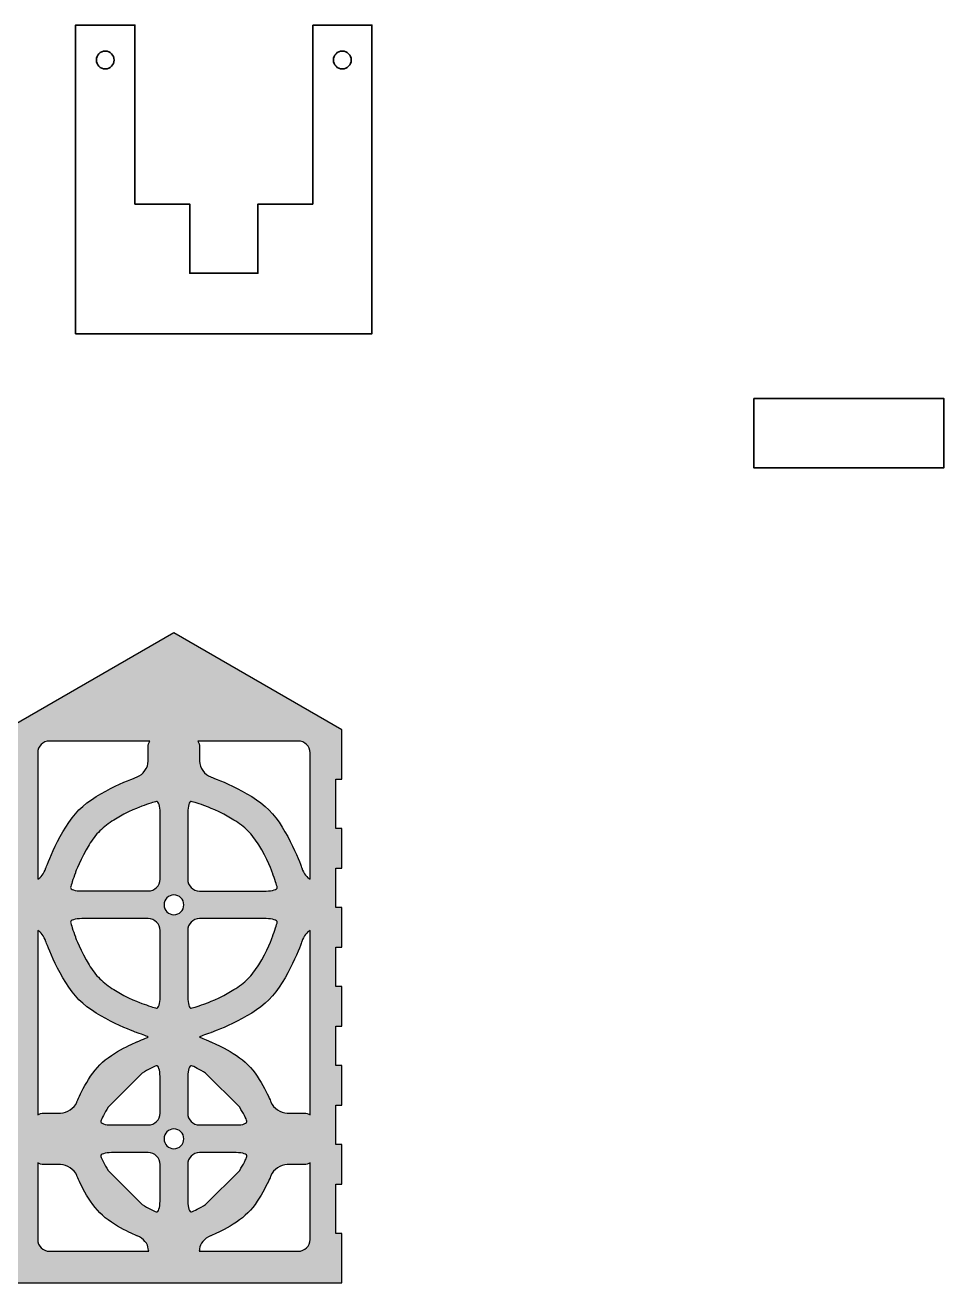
# Model space of a CAD drawing. Header units: inches. Extents: x -1874 to 1467, y -1467 to 242.
# Drawn here: x 1002 to 1467, y -674 to -37 of the extents above; entities that cross this region are included whole.
import ezdxf

# ---------------------------------------------------------------- set-up
doc = ezdxf.new("R2010")
doc.units = ezdxf.units.IN
doc.header["$MEASUREMENT"] = 0
doc.layers.add('Layer 1', color=7, linetype='Continuous')

msp = doc.modelspace()

# ---------------------------------------------------------------- hatches: boundary and pattern name
at = {"layer": 'Layer 1', "true_color": 0xc4c9ba}
h = msp.add_hatch(color=9, dxfattribs=at)
h.dxf.hatch_style = 2
h.paths.add_polyline_path([(1162.63, -418.85), (1162.63, -393.85), (1077.63, -344.77), (992.63, -393.85), (992.63, -418.85), (995.63, -418.85), (995.63, -443.85), (992.63, -443.85), (992.63, -463.85), (995.63, -463.85), (995.63, -483.85), (992.63, -483.85), (992.63, -503.85), (995.63, -503.85), (995.63, -523.85), (992.63, -523.85), (992.63, -543.85), (995.63, -543.85), (995.63, -563.85), (992.63, -563.85), (992.63, -583.85), (995.63, -583.85), (995.63, -603.85), (992.63, -603.85), (992.63, -623.85), (995.63, -623.85), (995.63, -648.85), (992.63, -648.85), (992.63, -673.85), (1162.63, -673.85), (1162.63, -648.85), (1159.63, -648.85), (1159.63, -623.85), (1162.63, -623.85), (1162.63, -603.85), (1159.63, -603.85), (1159.63, -583.85), (1162.63, -583.85), (1162.63, -563.85), (1159.63, -563.85), (1159.63, -543.85), (1162.63, -543.85), (1162.63, -523.85), (1159.63, -523.85), (1159.63, -503.85), (1162.63, -503.85), (1162.63, -483.85), (1159.63, -483.85), (1159.63, -463.85), (1162.63, -463.85), (1162.63, -443.85), (1159.63, -443.85), (1159.63, -418.85)])
edge = h.paths.add_edge_path()
edge.add_spline(control_points=[(1008.69, -495.51), (1010.08, -495.92), (1011.87, -498.28), (1012.87, -501.1), (1012.87, -501.1), (1019.87, -520.84), (1029.55, -530.53), (1039.23, -540.21), (1058.97, -547.2), (1058.97, -547.2), (1062.09, -548.3), (1064.63, -549.27), (1064.63, -549.36), (1064.63, -549.45), (1062.12, -550.53), (1059.06, -551.77), (1059.06, -551.77), (1046.96, -556.63), (1040.15, -563.44), (1033.35, -570.25), (1028.48, -582.35), (1028.48, -582.35), (1027.25, -585.42), (1023.54, -587.92), (1020.24, -587.92), (1020.24, -587.92), (1011.7, -587.92), (1011.7, -587.92), (1010.6, -587.92), (1009.58, -588.22), (1008.69, -588.74), (1008.69, -588.74), (1008.69, -495.51), (1008.69, -495.51), (1008.69, -495.51), (1008.69, -495.51), (1008.69, -495.51)], knot_values=[0, 0, 0, 0, 1, 1, 1, 2, 2, 2, 3, 3, 3, 4, 4, 4, 5, 5, 5, 6, 6, 6, 7, 7, 7, 8, 8, 8, 9, 9, 9, 10, 10, 10, 11, 11, 11, 12, 12, 12, 12], degree=3, periodic=0)
edge = h.paths.add_edge_path()
edge.add_spline(control_points=[(1124.3, -475.45), (1124.3, -475.45), (1090.63, -475.45), (1090.63, -475.45), (1087.33, -475.45), (1084.63, -472.75), (1084.63, -469.44), (1084.63, -469.44), (1084.63, -435.78), (1084.63, -435.78), (1084.63, -432.48), (1085.44, -429.94), (1086.43, -430.14), (1087.42, -430.34), (1090.77, -431.43), (1093.87, -432.55), (1093.87, -432.55), (1101.2, -435.21), (1108.04, -439.51), (1110.6, -441.12), (1113.09, -442.96), (1115.1, -444.97), (1117.12, -446.98), (1118.96, -449.48), (1120.57, -452.04), (1124.87, -458.88), (1127.52, -466.21), (1127.52, -466.21), (1128.65, -469.31), (1129.73, -472.66), (1129.94, -473.65), (1130.14, -474.64), (1127.6, -475.45), (1124.3, -475.45)], knot_values=[0, 0, 0, 0, 1, 1, 1, 2, 2, 2, 3, 3, 3, 4, 4, 4, 5, 5, 5, 6, 6, 6, 7, 7, 7, 8, 8, 8, 9, 9, 9, 10, 10, 10, 11, 11, 11, 11], degree=3, periodic=0)
edge = h.paths.add_edge_path()
edge.add_spline(control_points=[(1129.94, -491.24), (1129.73, -492.23), (1128.65, -495.58), (1127.52, -498.68), (1127.52, -498.68), (1124.86, -506.02), (1120.56, -512.86), (1118.95, -515.42), (1117.12, -517.91), (1115.11, -519.92), (1113.09, -521.94), (1110.6, -523.77), (1108.04, -525.38), (1101.2, -529.68), (1093.87, -532.34), (1093.87, -532.34), (1090.77, -533.46), (1087.42, -534.55), (1086.43, -534.75), (1085.44, -534.95), (1084.63, -532.42), (1084.63, -529.11), (1084.63, -529.11), (1084.63, -495.45), (1084.63, -495.45), (1084.63, -492.15), (1087.33, -489.45), (1090.63, -489.45), (1090.63, -489.45), (1124.3, -489.45), (1124.3, -489.45), (1127.6, -489.45), (1130.14, -490.26), (1129.94, -491.24)], knot_values=[0, 0, 0, 0, 1, 1, 1, 2, 2, 2, 3, 3, 3, 4, 4, 4, 5, 5, 5, 6, 6, 6, 7, 7, 7, 8, 8, 8, 9, 9, 9, 10, 10, 10, 11, 11, 11, 11], degree=3, periodic=0)
edge = h.paths.add_edge_path()
edge.add_spline(control_points=[(1077.63, -487.45), (1074.87, -487.45), (1072.63, -485.21), (1072.63, -482.44), (1072.63, -479.68), (1074.87, -477.44), (1077.63, -477.44), (1080.39, -477.44), (1082.63, -479.68), (1082.63, -482.44), (1082.63, -485.21), (1080.39, -487.45), (1077.63, -487.45)], knot_values=[0, 0, 0, 0, 1, 1, 1, 2, 2, 2, 3, 3, 3, 4, 4, 4, 4], degree=3, periodic=0)
edge = h.paths.add_edge_path()
edge.add_spline(control_points=[(1082.63, -600.92), (1082.63, -603.68), (1080.39, -605.92), (1077.63, -605.92), (1074.87, -605.92), (1072.63, -603.68), (1072.63, -600.92), (1072.63, -598.16), (1074.87, -595.92), (1077.63, -595.92), (1080.39, -595.92), (1082.63, -598.16), (1082.63, -600.92)], knot_values=[0, 0, 0, 0, 1, 1, 1, 2, 2, 2, 3, 3, 3, 4, 4, 4, 4], degree=3, periodic=0)
edge = h.paths.add_edge_path()
edge.add_spline(control_points=[(1070.63, -435.78), (1070.63, -435.78), (1070.63, -469.44), (1070.63, -469.44), (1070.63, -472.75), (1067.93, -475.44), (1064.63, -475.44), (1064.63, -475.44), (1030.96, -475.44), (1030.96, -475.44), (1027.66, -475.44), (1025.13, -474.64), (1025.33, -473.65), (1025.53, -472.66), (1026.61, -469.31), (1027.74, -466.21), (1027.74, -466.21), (1030.4, -458.88), (1034.69, -452.04), (1036.3, -449.48), (1038.14, -446.98), (1040.15, -444.97), (1042.17, -442.95), (1044.66, -441.12), (1047.22, -439.51), (1054.07, -435.21), (1061.4, -432.55), (1061.4, -432.55), (1064.5, -431.43), (1067.84, -430.34), (1068.83, -430.14), (1069.82, -429.94), (1070.63, -432.48), (1070.63, -435.78)], knot_values=[0, 0, 0, 0, 1, 1, 1, 2, 2, 2, 3, 3, 3, 4, 4, 4, 5, 5, 5, 6, 6, 6, 7, 7, 7, 8, 8, 8, 9, 9, 9, 10, 10, 10, 11, 11, 11, 11], degree=3, periodic=0)
edge = h.paths.add_edge_path()
edge.add_spline(control_points=[(1030.96, -489.45), (1030.96, -489.45), (1064.63, -489.45), (1064.63, -489.45), (1067.93, -489.45), (1070.63, -492.14), (1070.63, -495.44), (1070.63, -495.44), (1070.63, -529.11), (1070.63, -529.11), (1070.63, -532.41), (1069.82, -534.95), (1068.83, -534.75), (1067.84, -534.55), (1064.49, -533.46), (1061.39, -532.34), (1061.39, -532.34), (1054.06, -529.68), (1047.22, -525.38), (1044.66, -523.77), (1042.17, -521.93), (1040.15, -519.92), (1038.14, -517.9), (1036.3, -515.42), (1034.7, -512.86), (1030.4, -506.01), (1027.74, -498.68), (1027.74, -498.68), (1026.61, -495.58), (1025.53, -492.23), (1025.33, -491.24), (1025.13, -490.26), (1027.66, -489.45), (1030.96, -489.45)], knot_values=[0, 0, 0, 0, 1, 1, 1, 2, 2, 2, 3, 3, 3, 4, 4, 4, 5, 5, 5, 6, 6, 6, 7, 7, 7, 8, 8, 8, 9, 9, 9, 10, 10, 10, 11, 11, 11, 11], degree=3, periodic=0)
edge = h.paths.add_edge_path()
edge.add_spline(control_points=[(1070.63, -569.35), (1070.63, -569.35), (1070.63, -587.92), (1070.63, -587.92), (1070.63, -591.22), (1067.93, -593.92), (1064.63, -593.92), (1064.63, -593.92), (1046.06, -593.92), (1046.06, -593.92), (1042.76, -593.92), (1040.32, -593.05), (1040.63, -591.99), (1040.95, -590.93), (1042.6, -587.75), (1044.31, -584.93), (1044.31, -584.93), (1061.64, -567.6), (1061.64, -567.6), (1064.46, -565.89), (1067.64, -564.24), (1068.7, -563.92), (1069.76, -563.6), (1070.63, -566.05), (1070.63, -569.35)], knot_values=[0, 0, 0, 0, 1, 1, 1, 2, 2, 2, 3, 3, 3, 4, 4, 4, 5, 5, 5, 6, 6, 6, 7, 7, 7, 8, 8, 8, 8], degree=3, periodic=0)
edge = h.paths.add_edge_path()
edge.add_spline(control_points=[(1046.06, -607.92), (1046.06, -607.92), (1064.63, -607.92), (1064.63, -607.92), (1067.93, -607.92), (1070.63, -610.61), (1070.63, -613.92), (1070.63, -613.92), (1070.63, -632.49), (1070.63, -632.49), (1070.63, -635.79), (1069.76, -638.23), (1068.7, -637.91), (1067.64, -637.6), (1064.46, -635.95), (1061.64, -634.24), (1061.64, -634.24), (1044.31, -616.91), (1044.31, -616.91), (1042.6, -614.08), (1040.95, -610.9), (1040.63, -609.85), (1040.32, -608.78), (1042.76, -607.92), (1046.06, -607.92)], knot_values=[0, 0, 0, 0, 1, 1, 1, 2, 2, 2, 3, 3, 3, 4, 4, 4, 5, 5, 5, 6, 6, 6, 7, 7, 7, 8, 8, 8, 8], degree=3, periodic=0)
edge = h.paths.add_edge_path()
edge.add_spline(control_points=[(1084.63, -632.49), (1084.63, -632.49), (1084.63, -613.92), (1084.63, -613.92), (1084.63, -610.62), (1087.33, -607.92), (1090.63, -607.92), (1090.63, -607.92), (1109.2, -607.92), (1109.2, -607.92), (1112.5, -607.92), (1114.94, -608.78), (1114.63, -609.85), (1114.31, -610.91), (1112.66, -614.08), (1110.95, -616.91), (1110.95, -616.91), (1093.62, -634.24), (1093.62, -634.24), (1090.8, -635.95), (1087.62, -637.6), (1086.56, -637.91), (1085.5, -638.23), (1084.63, -635.79), (1084.63, -632.49)], knot_values=[0, 0, 0, 0, 1, 1, 1, 2, 2, 2, 3, 3, 3, 4, 4, 4, 5, 5, 5, 6, 6, 6, 7, 7, 7, 8, 8, 8, 8], degree=3, periodic=0)
edge = h.paths.add_edge_path()
edge.add_spline(control_points=[(1109.2, -593.92), (1109.2, -593.92), (1090.63, -593.92), (1090.63, -593.92), (1087.33, -593.92), (1084.63, -591.22), (1084.63, -587.92), (1084.63, -587.92), (1084.63, -569.35), (1084.63, -569.35), (1084.63, -566.05), (1085.5, -563.6), (1086.56, -563.92), (1087.62, -564.23), (1090.8, -565.89), (1093.62, -567.6), (1093.62, -567.6), (1110.95, -584.93), (1110.95, -584.93), (1112.66, -587.75), (1114.31, -590.93), (1114.63, -591.99), (1114.94, -593.05), (1112.5, -593.92), (1109.2, -593.92)], knot_values=[0, 0, 0, 0, 1, 1, 1, 2, 2, 2, 3, 3, 3, 4, 4, 4, 5, 5, 5, 6, 6, 6, 7, 7, 7, 8, 8, 8, 8], degree=3, periodic=0)
edge = h.paths.add_edge_path()
edge.add_spline(control_points=[(1096.2, -551.77), (1093.13, -550.54), (1090.63, -549.45), (1090.63, -549.36), (1090.63, -549.27), (1093.18, -548.3), (1096.29, -547.2), (1096.29, -547.2), (1116.03, -540.21), (1125.71, -530.53), (1135.4, -520.84), (1142.39, -501.1), (1142.39, -501.1), (1143.38, -498.28), (1145.18, -495.93), (1146.57, -495.51), (1146.57, -495.51), (1146.57, -588.73), (1146.57, -588.73), (1145.68, -588.22), (1144.66, -587.92), (1143.57, -587.92), (1143.57, -587.92), (1135.02, -587.92), (1135.02, -587.92), (1131.72, -587.92), (1128.02, -585.41), (1126.78, -582.35), (1126.78, -582.35), (1121.91, -570.25), (1115.11, -563.44), (1108.3, -556.63), (1096.2, -551.77), (1096.2, -551.77)], knot_values=[0, 0, 0, 0, 1, 1, 1, 2, 2, 2, 3, 3, 3, 4, 4, 4, 5, 5, 5, 6, 6, 6, 7, 7, 7, 8, 8, 8, 9, 9, 9, 10, 10, 10, 11, 11, 11, 11], degree=3, periodic=0)
edge = h.paths.add_edge_path()
edge.add_spline(control_points=[(1146.57, -405.51), (1146.57, -405.51), (1146.57, -469.37), (1146.57, -469.37), (1145.18, -468.96), (1143.38, -466.61), (1142.38, -463.79), (1142.38, -463.79), (1135.4, -444.04), (1125.71, -434.37), (1116.03, -424.68), (1096.29, -417.69), (1096.29, -417.69), (1093.18, -416.59), (1090.63, -412.99), (1090.63, -409.69), (1090.63, -409.69), (1090.63, -402.51), (1090.63, -402.51), (1090.63, -401.41), (1090.33, -400.39), (1089.81, -399.51), (1089.81, -399.51), (1140.57, -399.51), (1140.57, -399.51), (1143.87, -399.51), (1146.57, -402.21), (1146.57, -405.51)], knot_values=[0, 0, 0, 0, 1, 1, 1, 2, 2, 2, 3, 3, 3, 4, 4, 4, 5, 5, 5, 6, 6, 6, 7, 7, 7, 8, 8, 8, 9, 9, 9, 9], degree=3, periodic=0)
edge = h.paths.add_edge_path()
edge.add_spline(control_points=[(1014.69, -399.51), (1014.69, -399.51), (1065.45, -399.51), (1065.45, -399.51), (1064.93, -400.39), (1064.63, -401.42), (1064.63, -402.51), (1064.63, -402.51), (1064.63, -409.69), (1064.63, -409.69), (1064.63, -412.99), (1062.09, -416.59), (1058.98, -417.69), (1058.98, -417.69), (1039.23, -424.68), (1029.55, -434.37), (1019.87, -444.05), (1012.87, -463.79), (1012.87, -463.79), (1011.88, -466.62), (1010.08, -468.97), (1008.7, -469.38), (1008.7, -469.38), (1008.7, -405.51), (1008.7, -405.51), (1008.69, -402.21), (1011.39, -399.51), (1014.69, -399.51)], knot_values=[0, 0, 0, 0, 1, 1, 1, 2, 2, 2, 3, 3, 3, 4, 4, 4, 5, 5, 5, 6, 6, 6, 7, 7, 7, 8, 8, 8, 9, 9, 9, 9], degree=3, periodic=0)
edge = h.paths.add_edge_path()
edge.add_spline(control_points=[(1008.69, -651.85), (1008.69, -651.85), (1008.69, -613.1), (1008.69, -613.1), (1009.58, -613.62), (1010.6, -613.92), (1011.7, -613.92), (1011.7, -613.92), (1020.24, -613.92), (1020.24, -613.92), (1023.54, -613.92), (1027.25, -616.42), (1028.48, -619.48), (1028.48, -619.48), (1033.34, -631.58), (1040.15, -638.39), (1046.96, -645.2), (1059.06, -650.07), (1059.06, -650.07), (1062.13, -651.3), (1064.63, -654.23), (1064.63, -656.58), (1064.63, -657.02), (1064.73, -657.45), (1064.9, -657.85), (1064.9, -657.85), (1014.69, -657.85), (1014.69, -657.85), (1011.39, -657.85), (1008.69, -655.15), (1008.69, -651.85)], knot_values=[0, 0, 0, 0, 1, 1, 1, 2, 2, 2, 3, 3, 3, 4, 4, 4, 5, 5, 5, 6, 6, 6, 7, 7, 7, 8, 8, 8, 9, 9, 9, 10, 10, 10, 10], degree=3, periodic=0)
edge = h.paths.add_edge_path()
edge.add_spline(control_points=[(1140.57, -657.85), (1140.57, -657.85), (1090.36, -657.85), (1090.36, -657.85), (1090.53, -657.45), (1090.63, -657.02), (1090.63, -656.58), (1090.63, -654.23), (1093.13, -651.3), (1096.19, -650.07), (1096.19, -650.07), (1108.3, -645.2), (1115.11, -638.39), (1121.91, -631.58), (1126.78, -619.48), (1126.78, -619.48), (1128.02, -616.42), (1131.72, -613.92), (1135.02, -613.92), (1135.02, -613.92), (1143.57, -613.92), (1143.57, -613.92), (1144.66, -613.92), (1145.68, -613.62), (1146.57, -613.1), (1146.57, -613.1), (1146.57, -651.85), (1146.57, -651.85), (1146.57, -655.15), (1143.87, -657.85), (1140.57, -657.85)], knot_values=[0, 0, 0, 0, 1, 1, 1, 2, 2, 2, 3, 3, 3, 4, 4, 4, 5, 5, 5, 6, 6, 6, 7, 7, 7, 8, 8, 8, 9, 9, 9, 10, 10, 10, 10], degree=3, periodic=0)

# ---------------------------------------------------------------- linework, layer by layer
at = {"layer": 'Layer 1', "color": 7, "lineweight": 35, "true_color": 0xffffff}
for points in [[(1147.88, -37.04), (1147.88, -127.63), (1120.13, -127.63), (1120.13, -162.63), (1085.63, -162.63), (1085.63, -127.63), (1057.88, -127.63), (1057.88, -37.04), (1027.88, -37.04), (1027.88, -127.63), (1027.88, -127.63), (1027.88, -193.32), (1177.88, -193.32), (1177.88, -162.63), (1177.88, -127.63), (1177.88, -37.04), (1147.88, -37.04)], [(1371.21, -226.11), (1467.4, -226.11), (1467.4, -261.11), (1371.21, -261.11), (1371.21, -226.11)]]:
    msp.add_lwpolyline(points, dxfattribs=at)
at = {"layer": 'Layer 1', "color": 7, "lineweight": 30, "true_color": 0xffffff}
for points in [[(1162.63, -418.85), (1162.63, -393.85), (1077.63, -344.77), (992.63, -393.85)], [(992.63, -673.85), (1162.63, -673.85), (1162.63, -648.85), (1159.63, -648.85), (1159.63, -623.85), (1162.63, -623.85), (1162.63, -603.85), (1159.63, -603.85), (1159.63, -583.85), (1162.63, -583.85), (1162.63, -563.85), (1159.63, -563.85), (1159.63, -543.85), (1162.63, -543.85), (1162.63, -523.85), (1159.63, -523.85), (1159.63, -503.85), (1162.63, -503.85), (1162.63, -483.85), (1159.63, -483.85), (1159.63, -463.85), (1162.63, -463.85), (1162.63, -443.85), (1159.63, -443.85), (1159.63, -418.85), (1162.63, -418.85), (1162.63, -418.85)]]:
    msp.add_lwpolyline(points, dxfattribs=at)
at = {"layer": 'Layer 1', "color": 7, "lineweight": 35, "true_color": 0xffffff}
for points in [[(1042.88, -59.19), (1040.39, -59.19), (1038.38, -57.18), (1038.38, -54.69), (1038.38, -52.21), (1040.39, -50.19), (1042.88, -50.19), (1045.36, -50.19), (1047.38, -52.21), (1047.38, -54.69), (1047.38, -57.18), (1045.36, -59.19), (1042.88, -59.19)], [(1162.88, -59.19), (1160.39, -59.19), (1158.38, -57.18), (1158.38, -54.69), (1158.38, -52.21), (1160.39, -50.19), (1162.88, -50.19), (1165.36, -50.19), (1167.38, -52.21), (1167.38, -54.69), (1167.38, -57.18), (1165.36, -59.19), (1162.88, -59.19)]]:
    msp.add_open_spline(points, degree=3, knots=[0, 0, 0, 0, 1, 1, 1, 2, 2, 2, 3, 3, 3, 4, 4, 4, 4], dxfattribs=at)
at = {"layer": 'Layer 1', "color": 7, "lineweight": 30, "true_color": 0xffffff}
for points, knots in [([(1014.69, -399.51), (1014.69, -399.51), (1065.45, -399.51), (1065.45, -399.51), (1064.93, -400.39), (1064.63, -401.42), (1064.63, -402.51), (1064.63, -402.51), (1064.63, -409.69), (1064.63, -409.69), (1064.63, -412.99), (1062.09, -416.59), (1058.98, -417.69), (1058.98, -417.69), (1039.23, -424.68), (1029.55, -434.37), (1019.87, -444.05), (1012.87, -463.79), (1012.87, -463.79), (1011.88, -466.62), (1010.08, -468.97), (1008.7, -469.38), (1008.7, -469.38), (1008.7, -405.51), (1008.7, -405.51), (1008.69, -402.21), (1011.39, -399.51), (1014.69, -399.51)], [0, 0, 0, 0, 1, 1, 1, 2, 2, 2, 3, 3, 3, 4, 4, 4, 5, 5, 5, 6, 6, 6, 7, 7, 7, 8, 8, 8, 9, 9, 9, 9]), ([(1146.57, -405.51), (1146.57, -405.51), (1146.57, -469.37), (1146.57, -469.37), (1145.18, -468.96), (1143.38, -466.61), (1142.38, -463.79), (1142.38, -463.79), (1135.4, -444.04), (1125.71, -434.37), (1116.03, -424.68), (1096.29, -417.69), (1096.29, -417.69), (1093.18, -416.59), (1090.63, -412.99), (1090.63, -409.69), (1090.63, -409.69), (1090.63, -402.51), (1090.63, -402.51), (1090.63, -401.41), (1090.33, -400.39), (1089.81, -399.51), (1089.81, -399.51), (1140.57, -399.51), (1140.57, -399.51), (1143.87, -399.51), (1146.57, -402.21), (1146.57, -405.51)], [0, 0, 0, 0, 1, 1, 1, 2, 2, 2, 3, 3, 3, 4, 4, 4, 5, 5, 5, 6, 6, 6, 7, 7, 7, 8, 8, 8, 9, 9, 9, 9]), ([(1070.63, -435.78), (1070.63, -435.78), (1070.63, -469.44), (1070.63, -469.44), (1070.63, -472.75), (1067.93, -475.44), (1064.63, -475.44), (1064.63, -475.44), (1030.96, -475.44), (1030.96, -475.44), (1027.66, -475.44), (1025.13, -474.64), (1025.33, -473.65), (1025.53, -472.66), (1026.61, -469.31), (1027.74, -466.21), (1027.74, -466.21), (1030.4, -458.88), (1034.69, -452.04), (1036.3, -449.48), (1038.14, -446.98), (1040.15, -444.97), (1042.17, -442.95), (1044.66, -441.12), (1047.22, -439.51), (1054.07, -435.21), (1061.4, -432.55), (1061.4, -432.55), (1064.5, -431.43), (1067.84, -430.34), (1068.83, -430.14), (1069.82, -429.94), (1070.63, -432.48), (1070.63, -435.78)], [0, 0, 0, 0, 1, 1, 1, 2, 2, 2, 3, 3, 3, 4, 4, 4, 5, 5, 5, 6, 6, 6, 7, 7, 7, 8, 8, 8, 9, 9, 9, 10, 10, 10, 11, 11, 11, 11]), ([(1124.3, -475.45), (1124.3, -475.45), (1090.63, -475.45), (1090.63, -475.45), (1087.33, -475.45), (1084.63, -472.75), (1084.63, -469.44), (1084.63, -469.44), (1084.63, -435.78), (1084.63, -435.78), (1084.63, -432.48), (1085.44, -429.94), (1086.43, -430.14), (1087.42, -430.34), (1090.77, -431.43), (1093.87, -432.55), (1093.87, -432.55), (1101.2, -435.21), (1108.04, -439.51), (1110.6, -441.12), (1113.09, -442.96), (1115.1, -444.97), (1117.12, -446.98), (1118.96, -449.48), (1120.57, -452.04), (1124.87, -458.88), (1127.52, -466.21), (1127.52, -466.21), (1128.65, -469.31), (1129.73, -472.66), (1129.94, -473.65), (1130.14, -474.64), (1127.6, -475.45), (1124.3, -475.45)], [0, 0, 0, 0, 1, 1, 1, 2, 2, 2, 3, 3, 3, 4, 4, 4, 5, 5, 5, 6, 6, 6, 7, 7, 7, 8, 8, 8, 9, 9, 9, 10, 10, 10, 11, 11, 11, 11]), ([(1077.63, -487.45), (1074.87, -487.45), (1072.63, -485.21), (1072.63, -482.44), (1072.63, -479.68), (1074.87, -477.44), (1077.63, -477.44), (1080.39, -477.44), (1082.63, -479.68), (1082.63, -482.44), (1082.63, -485.21), (1080.39, -487.45), (1077.63, -487.45)], [0, 0, 0, 0, 1, 1, 1, 2, 2, 2, 3, 3, 3, 4, 4, 4, 4]), ([(1030.96, -489.45), (1030.96, -489.45), (1064.63, -489.45), (1064.63, -489.45), (1067.93, -489.45), (1070.63, -492.14), (1070.63, -495.44), (1070.63, -495.44), (1070.63, -529.11), (1070.63, -529.11), (1070.63, -532.41), (1069.82, -534.95), (1068.83, -534.75), (1067.84, -534.55), (1064.49, -533.46), (1061.39, -532.34), (1061.39, -532.34), (1054.06, -529.68), (1047.22, -525.38), (1044.66, -523.77), (1042.17, -521.93), (1040.15, -519.92), (1038.14, -517.9), (1036.3, -515.42), (1034.7, -512.86), (1030.4, -506.01), (1027.74, -498.68), (1027.74, -498.68), (1026.61, -495.58), (1025.53, -492.23), (1025.33, -491.24), (1025.13, -490.26), (1027.66, -489.45), (1030.96, -489.45)], [0, 0, 0, 0, 1, 1, 1, 2, 2, 2, 3, 3, 3, 4, 4, 4, 5, 5, 5, 6, 6, 6, 7, 7, 7, 8, 8, 8, 9, 9, 9, 10, 10, 10, 11, 11, 11, 11]), ([(1129.94, -491.24), (1129.73, -492.23), (1128.65, -495.58), (1127.52, -498.68), (1127.52, -498.68), (1124.86, -506.02), (1120.56, -512.86), (1118.95, -515.42), (1117.12, -517.91), (1115.11, -519.92), (1113.09, -521.94), (1110.6, -523.77), (1108.04, -525.38), (1101.2, -529.68), (1093.87, -532.34), (1093.87, -532.34), (1090.77, -533.46), (1087.42, -534.55), (1086.43, -534.75), (1085.44, -534.95), (1084.63, -532.42), (1084.63, -529.11), (1084.63, -529.11), (1084.63, -495.45), (1084.63, -495.45), (1084.63, -492.15), (1087.33, -489.45), (1090.63, -489.45), (1090.63, -489.45), (1124.3, -489.45), (1124.3, -489.45), (1127.6, -489.45), (1130.14, -490.26), (1129.94, -491.24)], [0, 0, 0, 0, 1, 1, 1, 2, 2, 2, 3, 3, 3, 4, 4, 4, 5, 5, 5, 6, 6, 6, 7, 7, 7, 8, 8, 8, 9, 9, 9, 10, 10, 10, 11, 11, 11, 11]), ([(1008.69, -495.51), (1010.08, -495.92), (1011.87, -498.28), (1012.87, -501.1), (1012.87, -501.1), (1019.87, -520.84), (1029.55, -530.53), (1039.23, -540.21), (1058.97, -547.2), (1058.97, -547.2), (1062.09, -548.3), (1064.63, -549.27), (1064.63, -549.36), (1064.63, -549.45), (1062.12, -550.53), (1059.06, -551.77), (1059.06, -551.77), (1046.96, -556.63), (1040.15, -563.44), (1033.35, -570.25), (1028.48, -582.35), (1028.48, -582.35), (1027.25, -585.42), (1023.54, -587.92), (1020.24, -587.92), (1020.24, -587.92), (1011.7, -587.92), (1011.7, -587.92), (1010.6, -587.92), (1009.58, -588.22), (1008.69, -588.74), (1008.69, -588.74), (1008.69, -495.51), (1008.69, -495.51), (1008.69, -495.51), (1008.69, -495.51), (1008.69, -495.51)], [0, 0, 0, 0, 1, 1, 1, 2, 2, 2, 3, 3, 3, 4, 4, 4, 5, 5, 5, 6, 6, 6, 7, 7, 7, 8, 8, 8, 9, 9, 9, 10, 10, 10, 11, 11, 11, 12, 12, 12, 12]), ([(1096.2, -551.77), (1093.13, -550.54), (1090.63, -549.45), (1090.63, -549.36), (1090.63, -549.27), (1093.18, -548.3), (1096.29, -547.2), (1096.29, -547.2), (1116.03, -540.21), (1125.71, -530.53), (1135.4, -520.84), (1142.39, -501.1), (1142.39, -501.1), (1143.38, -498.28), (1145.18, -495.93), (1146.57, -495.51), (1146.57, -495.51), (1146.57, -588.73), (1146.57, -588.73), (1145.68, -588.22), (1144.66, -587.92), (1143.57, -587.92), (1143.57, -587.92), (1135.02, -587.92), (1135.02, -587.92), (1131.72, -587.92), (1128.02, -585.41), (1126.78, -582.35), (1126.78, -582.35), (1121.91, -570.25), (1115.11, -563.44), (1108.3, -556.63), (1096.2, -551.77), (1096.2, -551.77)], [0, 0, 0, 0, 1, 1, 1, 2, 2, 2, 3, 3, 3, 4, 4, 4, 5, 5, 5, 6, 6, 6, 7, 7, 7, 8, 8, 8, 9, 9, 9, 10, 10, 10, 11, 11, 11, 11]), ([(1070.63, -569.35), (1070.63, -569.35), (1070.63, -587.92), (1070.63, -587.92), (1070.63, -591.22), (1067.93, -593.92), (1064.63, -593.92), (1064.63, -593.92), (1046.06, -593.92), (1046.06, -593.92), (1042.76, -593.92), (1040.32, -593.05), (1040.63, -591.99), (1040.95, -590.93), (1042.6, -587.75), (1044.31, -584.93), (1044.31, -584.93), (1061.64, -567.6), (1061.64, -567.6), (1064.46, -565.89), (1067.64, -564.24), (1068.7, -563.92), (1069.76, -563.6), (1070.63, -566.05), (1070.63, -569.35)], [0, 0, 0, 0, 1, 1, 1, 2, 2, 2, 3, 3, 3, 4, 4, 4, 5, 5, 5, 6, 6, 6, 7, 7, 7, 8, 8, 8, 8]), ([(1109.2, -593.92), (1109.2, -593.92), (1090.63, -593.92), (1090.63, -593.92), (1087.33, -593.92), (1084.63, -591.22), (1084.63, -587.92), (1084.63, -587.92), (1084.63, -569.35), (1084.63, -569.35), (1084.63, -566.05), (1085.5, -563.6), (1086.56, -563.92), (1087.62, -564.23), (1090.8, -565.89), (1093.62, -567.6), (1093.62, -567.6), (1110.95, -584.93), (1110.95, -584.93), (1112.66, -587.75), (1114.31, -590.93), (1114.63, -591.99), (1114.94, -593.05), (1112.5, -593.92), (1109.2, -593.92)], [0, 0, 0, 0, 1, 1, 1, 2, 2, 2, 3, 3, 3, 4, 4, 4, 5, 5, 5, 6, 6, 6, 7, 7, 7, 8, 8, 8, 8]), ([(1082.63, -600.92), (1082.63, -603.68), (1080.39, -605.92), (1077.63, -605.92), (1074.87, -605.92), (1072.63, -603.68), (1072.63, -600.92), (1072.63, -598.16), (1074.87, -595.92), (1077.63, -595.92), (1080.39, -595.92), (1082.63, -598.16), (1082.63, -600.92)], [0, 0, 0, 0, 1, 1, 1, 2, 2, 2, 3, 3, 3, 4, 4, 4, 4]), ([(1046.06, -607.92), (1046.06, -607.92), (1064.63, -607.92), (1064.63, -607.92), (1067.93, -607.92), (1070.63, -610.61), (1070.63, -613.92), (1070.63, -613.92), (1070.63, -632.49), (1070.63, -632.49), (1070.63, -635.79), (1069.76, -638.23), (1068.7, -637.91), (1067.64, -637.6), (1064.46, -635.95), (1061.64, -634.24), (1061.64, -634.24), (1044.31, -616.91), (1044.31, -616.91), (1042.6, -614.08), (1040.95, -610.9), (1040.63, -609.85), (1040.32, -608.78), (1042.76, -607.92), (1046.06, -607.92)], [0, 0, 0, 0, 1, 1, 1, 2, 2, 2, 3, 3, 3, 4, 4, 4, 5, 5, 5, 6, 6, 6, 7, 7, 7, 8, 8, 8, 8]), ([(1084.63, -632.49), (1084.63, -632.49), (1084.63, -613.92), (1084.63, -613.92), (1084.63, -610.62), (1087.33, -607.92), (1090.63, -607.92), (1090.63, -607.92), (1109.2, -607.92), (1109.2, -607.92), (1112.5, -607.92), (1114.94, -608.78), (1114.63, -609.85), (1114.31, -610.91), (1112.66, -614.08), (1110.95, -616.91), (1110.95, -616.91), (1093.62, -634.24), (1093.62, -634.24), (1090.8, -635.95), (1087.62, -637.6), (1086.56, -637.91), (1085.5, -638.23), (1084.63, -635.79), (1084.63, -632.49)], [0, 0, 0, 0, 1, 1, 1, 2, 2, 2, 3, 3, 3, 4, 4, 4, 5, 5, 5, 6, 6, 6, 7, 7, 7, 8, 8, 8, 8]), ([(1008.69, -651.85), (1008.69, -651.85), (1008.69, -613.1), (1008.69, -613.1), (1009.58, -613.62), (1010.6, -613.92), (1011.7, -613.92), (1011.7, -613.92), (1020.24, -613.92), (1020.24, -613.92), (1023.54, -613.92), (1027.25, -616.42), (1028.48, -619.48), (1028.48, -619.48), (1033.34, -631.58), (1040.15, -638.39), (1046.96, -645.2), (1059.06, -650.07), (1059.06, -650.07), (1062.13, -651.3), (1064.63, -654.23), (1064.63, -656.58), (1064.63, -657.02), (1064.73, -657.45), (1064.9, -657.85), (1064.9, -657.85), (1014.69, -657.85), (1014.69, -657.85), (1011.39, -657.85), (1008.69, -655.15), (1008.69, -651.85)], [0, 0, 0, 0, 1, 1, 1, 2, 2, 2, 3, 3, 3, 4, 4, 4, 5, 5, 5, 6, 6, 6, 7, 7, 7, 8, 8, 8, 9, 9, 9, 10, 10, 10, 10]), ([(1140.57, -657.85), (1140.57, -657.85), (1090.36, -657.85), (1090.36, -657.85), (1090.53, -657.45), (1090.63, -657.02), (1090.63, -656.58), (1090.63, -654.23), (1093.13, -651.3), (1096.19, -650.07), (1096.19, -650.07), (1108.3, -645.2), (1115.11, -638.39), (1121.91, -631.58), (1126.78, -619.48), (1126.78, -619.48), (1128.02, -616.42), (1131.72, -613.92), (1135.02, -613.92), (1135.02, -613.92), (1143.57, -613.92), (1143.57, -613.92), (1144.66, -613.92), (1145.68, -613.62), (1146.57, -613.1), (1146.57, -613.1), (1146.57, -651.85), (1146.57, -651.85), (1146.57, -655.15), (1143.87, -657.85), (1140.57, -657.85)], [0, 0, 0, 0, 1, 1, 1, 2, 2, 2, 3, 3, 3, 4, 4, 4, 5, 5, 5, 6, 6, 6, 7, 7, 7, 8, 8, 8, 9, 9, 9, 10, 10, 10, 10])]:
    msp.add_open_spline(points, degree=3, knots=knots, dxfattribs=at)

doc.saveas('drawing.dxf')
